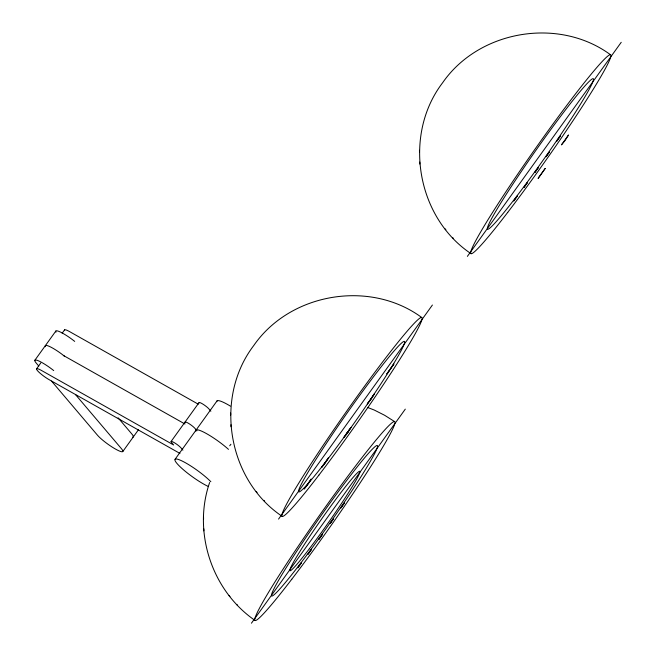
<?xml version="1.0" encoding="UTF-8"?>
<svg xmlns="http://www.w3.org/2000/svg" width="656" height="656" viewBox="0 0 656 656"><rect width="100%" height="100%" fill="white"/><g stroke="black" fill="none" stroke-linecap="round" stroke-linejoin="round"><path stroke-width="0.98" d="M255.118 620.502C211.88 590.818 192.47 532.123 209.625 482.554M282.236 516.387C227.566 479.856 213.905 397.716 253.782 345.491C290.239 292.797 370.017 279.448 421.636 317.43M471.049 253.675C416.38 217.136 402.727 134.997 442.603 82.779C479.052 30.078 558.838 16.728 610.449 54.71M34.858 360.259L55.834 331.067M36.572 368.811L40.738 363.014M62.164 333.199L64.542 329.886M122.811 451.517L138.547 429.623M171.077 441.504L199.047 402.587M175.086 459.266L217.046 400.882M278.554 519.093L432.411 305.024M467.375 256.373L621.224 42.304M251.437 623.2L405.293 409.131M229.707 445.785L230.92 444.26M367.852 407.556L374.215 410.025L384.646 415.289L394.518 421.537M198.284 404.186L69.323 331.469A10.775 1.788 35.7 0 0 64.649 330.608M63.329 355.437L184.943 424.006M179.933 453.419L49.315 379.775A10.775 1.788 35.7 0 1 37.474 370.656A10.775 1.788 35.7 0 1 41.353 370.394L173.619 444.973L171.618 442.611A6.445 1.066 35.7 0 1 173.93 442.456A6.445 1.066 35.7 0 1 181.015 447.909L182.901 450.131M452.755 237.685L453.493 238.522M263.933 500.405L264.671 501.241M236.816 604.512L237.554 605.349M445.014 228.772L445.867 229.739M256.193 491.483L257.045 492.459M229.075 595.599L229.928 596.566M210.871 411.205L208.985 408.991A6.445 1.066 35.7 0 0 202.581 403.924A6.445 1.066 35.7 0 0 199.112 403.014M196.972 430.762L195.004 428.45A6.445 1.066 35.7 0 0 188.272 423.194A6.445 1.066 35.7 0 0 185.304 422.767M118.121 417.831L131.946 434.116A16.457 2.722 35.7 0 1 132.627 437.183M75.538 394.633L121.458 448.712A16.457 2.722 35.7 0 1 115.522 449.089A16.457 2.722 35.7 0 1 97.449 435.174L51.537 381.095M38.778 366.073L36.228 363.071A16.457 2.722 35.7 0 1 38.483 360.825A16.457 2.722 35.7 0 1 53.718 370.583M419.455 150.29L419.512 152.348M419.75 162.032L419.799 164.041M230.641 413.009L230.699 415.068M230.928 424.752L230.978 426.761M203.524 517.117L203.573 519.175M203.811 528.859L203.86 530.868M55.998 332.174A16.457 2.722 35.7 0 1 60.852 332.272A16.457 2.722 35.7 0 1 74.694 341.391M45.477 346.696A16.457 2.722 35.7 0 1 50.561 346.975A16.457 2.722 35.7 0 1 64.501 356.224M208.018 486.334A24.297 4.026 35.7 0 1 179.506 466.17A24.297 4.026 35.7 0 1 182.54 461.225A24.297 4.026 35.7 0 1 210.847 481.725M216.857 401.628A24.297 4.026 35.7 0 1 230.42 406.138M195.939 431.123A24.297 4.026 35.7 0 1 206.542 433.641A24.297 4.026 35.7 0 1 228.493 449.36M386.901 373.854L393.912 363.998L386.917 373.781M330.099 523.578L333.601 518.658L330.099 523.578M546.038 156.751L549.523 151.823L546.054 156.702M304.204 488.9L307.795 484.546L311.198 479.036L304.204 488.9M367.36 403.809L370.911 399.512L374.355 393.953L367.36 403.809M319.021 539.207L322.514 534.287L319.021 539.207M534.952 172.38L538.445 167.46L534.952 172.38M538.166 178.301L545.169 168.494L538.166 178.301M344.015 437.273L347.491 433.099L351.009 427.441L344.015 437.273M345.761 434.838L349.263 429.926L345.778 434.797M561.528 144.787L564.996 140.638L568.506 134.98L561.528 144.787M308.115 554.148L311.608 549.244L308.14 554.082M524.054 187.321L527.539 182.417L524.054 187.321M321.481 467.621L325.13 463.21L328.459 457.798L321.481 467.621M297.873 567.752L301.358 562.856L297.873 567.752M513.804 200.925L517.297 196.029L513.837 200.851M340.89 507.883L344.384 503.004L340.89 507.883M556.829 141.056L560.314 136.177L556.829 141.056M507.703 212.413A121.499 7.642 -54.9 0 0 610.908 55.211A121.499 7.642 -54.9 0 0 503.792 194.996A121.499 7.642 -54.9 0 0 507.703 212.413M516.452 196.587A91.93 5.781 -54.9 0 0 593.418 78.884A91.93 5.781 -54.9 0 0 511.426 186.329A91.93 5.781 -54.9 0 0 516.452 196.587M327.631 459.307A91.93 5.781 -54.9 0 0 404.604 341.604A91.93 5.781 -54.9 0 0 322.613 449.048A91.93 5.781 -54.9 0 0 327.631 459.307M318.89 475.133A121.499 7.642 -54.9 0 0 422.095 317.93A121.499 7.642 -54.9 0 0 314.978 457.716A121.499 7.642 -54.9 0 0 318.89 475.133M300.514 563.414A91.93 5.781 -54.9 0 0 377.487 445.711A91.93 5.781 -54.9 0 0 295.495 553.156A91.93 5.781 -54.9 0 0 300.514 563.414M291.772 579.24A121.499 7.642 -54.9 0 0 394.978 422.038A121.499 7.642 -54.9 0 0 287.861 561.823A121.499 7.642 -54.9 0 0 291.772 579.24M309.353 548.777A60.754 3.821 -54.9 0 0 359.865 471.393A60.754 3.821 -54.9 0 0 305.384 542.922A60.754 3.821 -54.9 0 0 309.353 548.777"/></g></svg>
